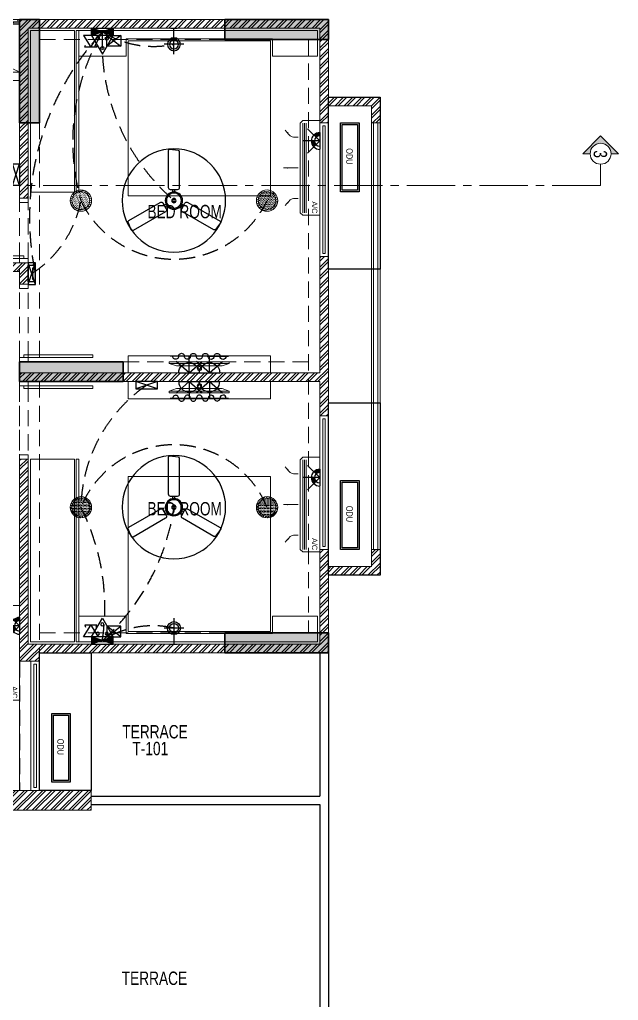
# Model space of a CAD drawing. Header units: inches. Extents: x 822859 to 1009930, y 496782 to 576896.
# Drawn here: x 843453 to 850402, y 551813 to 563204 of the extents above; entities that cross this region are included whole.
import ezdxf
from ezdxf.enums import TextEntityAlignment as Align

# ---------------------------------------------------------------- set-up
doc = ezdxf.new("R2010")
doc.units = ezdxf.units.IN
doc.header["$LTSCALE"] = 750
doc.header["$MEASUREMENT"] = 0
for name, pattern in [('CENTER', [2, 1.25, -0.25, 0.25, -0.25]), ('CENTER2', [1.125, 0.75, -0.125, 0.125, -0.125]), ('DASHED', [0.75, 0.5, -0.25]), ('HIDDEN', [0.375, 0.25, -0.125]), ('HIDDEN2', [0.1875, 0.125, -0.0625])]:
    doc.linetypes.add(name, pattern=pattern)
for name, color, linetype, lineweight in [('1 x 15 W green led dl', 84, 'Continuous', 5), ('COLUMN', 5, 'Continuous', 13), ('DOOR-MSA', 8, 'Continuous', 13), ('DOTTED LINE-MSA', 8, 'HIDDEN2', 13), ('ELE-01-MSA', 8, 'Continuous', 18), ('ELE-03-MSA', 145, 'Continuous', 18), ('ELE-04-MSA', 139, 'Continuous', 15), ('FURNITURE-MSA', 251, 'Continuous', 5), ('HVAC-HW UNIT', 1, 'Continuous', 13), ('S_B4_230x575', 10, 'HIDDEN', 20), ('S_B4_CUT OUT LINE', 9, 'Continuous', 20), ('S_C_ABOVE HP TO TOP', 5, 'Continuous', 30), ('SECTION LINE', 14, 'CENTER', 9), ('TEXT DETAIL-MSA', 8, 'Continuous', 13), ('TEXT ROOM NAME-MSA', 8, 'Continuous', 13), ('WALL HATCH-MSA', 251, 'Continuous', 9), ('WALL-MSA', 11, 'Continuous', 18), ('WINDOW-MSA', 8, 'Continuous', 13)]:
    doc.layers.add(name, color=color, linetype=linetype, lineweight=lineweight)
for name, color, linetype in [('AC 2 MODULE SWITCH', 6, 'DASHED'), ('CS SHEET', 7, 'Continuous'), ('E-18 wall light point', 3, 'Continuous'), ('E-20 night light point', 152, 'Continuous'), ('E-47 switch board', 1, 'Continuous'), ('E-49 5A plug point', 150, 'Continuous'), ('E-49a SB with 5A plug point', 5, 'Continuous'), ('E-51 15 A AC PLUG POINT', 6, 'Continuous'), ('E-55 telephone point', 6, 'Continuous'), ('E-56 television point', 4, 'Continuous'), ('ELE-02-MSA', 8, 'Continuous'), ("Emg-42 4' fan point", 30, 'Continuous'), ('PE-E-Electrical Control', 150, 'HIDDEN'), ('PROJ.', 7, 'Continuous'), ('R.C.C HATCH-MSA', 250, 'Continuous'), ('Switch Board', 72, 'Continuous')]:
    doc.layers.add(name, color=color, linetype=linetype)
doc.styles.add('125', font='swisscl.ttf', dxfattribs={"height": 125})
doc.styles.add('125pt1.6', font='simplex.shx', dxfattribs={"width": 0.6, "height": 200})
doc.styles.add('Arial Narrow', font='swisscl.ttf', dxfattribs={"height": 150})
doc.styles.add('MtXpl_Swis721_LtCn_B', font='swisscl.ttf')
doc.styles.add('NARROW', font='ARIALN.TTF', dxfattribs={"height": 2.25})
doc.dimstyles.new('DIM_50', dxfattribs={"dimtxt": 200, "dimasz": 100, "dimexe": 25, "dimexo": 5, "dimgap": 25, "dimtad": 1, "dimdec": 0, "dimzin": 0, "dimdsep": 46, "dimtxsty": '125pt1.6', "dimblk": 'ARCHTICK', "dimcen": 0.09, "dimclrd": 8, "dimclre": 8, "dimclrt": 7, "dimaunit": 1, "dimadec": 4, "dimazin": 0, "dimtfac": 1, "dimtdec": 0, "dimtmove": 2, "dimatfit": 1, "dimfxl": 150, "dimfxlon": 1, "dimtolj": 1, "dimtzin": 0, "dimarcsym": 1})
pattern_1 = [(45, (-830625.795, -554021.86), (-53.0330086, 53.0330086), []), (45, (-830590.44, -554021.86), (-53.0330086, 53.0330086), [])]

# ---------------------------------------------------------------- blocks, each defined once
blk = doc.blocks.new('section sym.')
h = blk.add_hatch(color=256)
h.dxf.hatch_style = 1
h.paths.add_polyline_path([(-240, 90), (-240, 152.8), (-392.8, 0), (-240, -152.8), (-240, -90, -0.414214), (-330, 0, -0.414214)])
at = {"layer": 'SECTION LINE', "linetype": 'Continuous'}
blk.add_line((-150, 0), (0, 0), dxfattribs=at)
blk.add_lwpolyline([(-240, -90), (-240, -152.8), (-392.8, 0), (-240, 152.8), (-240, 90)], dxfattribs=at)
blk.add_circle((-240, 0), 90, dxfattribs=at)
blk = doc.blocks.new('A$C37e82350')
at = {"layer": 'SECTION LINE', "linetype": 'CENTER2'}
blk.add_lwpolyline([(1868, 15657), (1925, 15657), (1925, -11420), (1881, -11420)], dxfattribs=at)
at = {"layer": 'SECTION LINE', "xscale": 1.347826086956522, "yscale": 1.347826086956522, "zscale": 1.347826086956522}
blk.add_blockref('section sym.', (1881, 15657), dxfattribs=at)
at = {"layer": 'SECTION LINE', "style": '125'}
blk.add_text('3', height=155, dxfattribs=at).set_placement((1562, 15654), align=Align.MIDDLE)
blk = doc.blocks.new('BLOCK-G & H TYPICAL COLOUMN')
at = {"layer": 'R.C.C HATCH-MSA'}
h = blk.add_hatch(color=256, dxfattribs=at)
h.dxf.hatch_style = 1
h.paths.add_polyline_path([(172697.62, -104207.75), (172688.57, -104207.75), (172688.57, -104255), (172697.62, -104255)])
h.paths.add_polyline_path([(172327.12, -104207.75), (172336.18, -104207.75), (172336.18, -104255), (172327.12, -104255)])
h.paths.add_polyline_path([(172819.88, -104207.75), (172819.88, -104216.81), (172867.12, -104216.81), (172867.12, -104207.75)])
h.paths.add_polyline_path([(172204.87, -104207.75), (172204.87, -104216.81), (172157.62, -104216.81), (172157.62, -104207.75)])
h.paths.add_polyline_path([(172561.18, -104240.06), (172552.12, -104240.06), (172552.12, -104287.31), (172561.18, -104287.31)])
h.paths.add_polyline_path([(172463.57, -104240.06), (172472.62, -104240.06), (172472.62, -104287.31), (172463.57, -104287.31)])
h.paths.add_polyline_path([(172177.87, -104422.2), (172177.87, -104431.25), (172130.62, -104431.25), (172130.62, -104422.2)])
h.paths.add_polyline_path([(172894.12, -104422.2), (172894.12, -104431.25), (172846.88, -104431.25), (172846.88, -104422.2)])
h.paths.add_polyline_path([(172336.12, -104486.75), (172336.12, -104495.81), (172288.87, -104495.81), (172288.87, -104486.75)])
h.paths.add_polyline_path([(172202.62, -104543.75), (172202.62, -104552.81), (172155.37, -104552.81), (172155.37, -104543.75)])
h.paths.add_polyline_path([(172822.13, -104543.75), (172822.13, -104552.81), (172869.37, -104552.81), (172869.37, -104543.75)])
h.paths.add_polyline_path([(172516.9, -104495.81), (172507.85, -104495.81), (172507.85, -104448.56), (172516.9, -104448.56)])
h.paths.add_polyline_path([(172697.62, -104104.25), (172688.57, -104104.25), (172688.57, -104057.01), (172697.62, -104057.01)])
h.paths.add_polyline_path([(172327.12, -104104.25), (172336.18, -104104.25), (172336.18, -104057.01), (172327.12, -104057.01)])
h.paths.add_polyline_path([(172819.88, -104104.25), (172819.88, -104095.2), (172867.12, -104095.2), (172867.12, -104104.25)])
h.paths.add_polyline_path([(172204.87, -104104.25), (172204.87, -104095.2), (172157.62, -104095.2), (172157.62, -104104.25)])
h.paths.add_polyline_path([(172561.18, -104071.94), (172552.12, -104071.94), (172552.12, -104024.7), (172561.18, -104024.7)])
h.paths.add_polyline_path([(172463.57, -104071.94), (172472.62, -104071.94), (172472.62, -104024.7), (172463.57, -104024.7)])
h.paths.add_polyline_path([(172177.87, -103889.81), (172177.87, -103880.75), (172130.62, -103880.75), (172130.62, -103889.81)])
h.paths.add_polyline_path([(172894.12, -103889.81), (172894.12, -103880.75), (172846.88, -103880.75), (172846.88, -103889.81)])
h.paths.add_polyline_path([(172336.12, -103825.25), (172336.12, -103816.2), (172288.87, -103816.2), (172288.87, -103825.25)])
h.paths.add_polyline_path([(172202.62, -103768.25), (172202.62, -103759.2), (172155.37, -103759.2), (172155.37, -103768.25)])
h.paths.add_polyline_path([(172822.13, -103768.25), (172822.13, -103759.2), (172869.37, -103759.2), (172869.37, -103768.25)])
h.paths.add_polyline_path([(172516.9, -103816.2), (172507.85, -103816.2), (172507.85, -103863.44), (172516.9, -103863.44)])
h.paths.add_polyline_path([(172548.37, -103699.31), (172548.37, -103690.25), (172595.62, -103690.25), (172595.62, -103699.31)])
h.paths.add_polyline_path([(172476.37, -103699.31), (172476.37, -103690.25), (172429.13, -103690.25), (172429.13, -103699.31)])
h.paths.add_polyline_path([(172726.82, -103612.31), (172726.82, -103603.25), (172774.06, -103603.25), (172774.06, -103612.31)])
h.paths.add_polyline_path([(172297.93, -103612.31), (172297.93, -103603.25), (172250.69, -103603.25), (172250.69, -103612.31)])
h.paths.add_polyline_path([(172920.37, -103523.81), (172920.37, -103514.75), (172857.56, -103514.75), (172857.56, -103523.81)])
h.paths.add_polyline_path([(172104.37, -103523.81), (172104.37, -103514.75), (172167.19, -103514.75), (172167.19, -103523.81)])
h.paths.add_polyline_path([(172476.37, -103492.94), (172467.32, -103492.94), (172467.32, -103445.7), (172476.37, -103445.7)])
h.paths.add_polyline_path([(172548.37, -103492.94), (172557.43, -103492.94), (172557.43, -103445.7), (172548.37, -103445.7)])
h.paths.add_polyline_path([(172663.43, -103454.75), (172759.5, -103454.75), (172759.5, -103349.7), (172663.43, -103349.7), (172663.43, -103358.75), (172750.44, -103358.75), (172750.44, -103445.7), (172663.43, -103445.7)])
h.paths.add_polyline_path([(172361.32, -103454.75), (172265.25, -103454.75), (172265.25, -103349.7), (172361.32, -103349.7), (172361.32, -103358.75), (172274.31, -103358.75), (172274.31, -103445.7), (172361.32, -103445.7)])
h.paths.add_polyline_path([(172428.37, -103358.75), (172419.32, -103358.75), (172419.32, -103311.51), (172428.37, -103311.51)])
h.paths.add_polyline_path([(172428.37, -103132.74), (172419.32, -103132.74), (172419.32, -103179.99), (172428.37, -103179.99)])
h.paths.add_polyline_path([(172151.62, -103286.75), (172151.62, -103277.7), (172104.37, -103277.7), (172104.37, -103286.75)])
h.paths.add_polyline_path([(172245.43, -103162.74), (172245.43, -103153.68), (172198.19, -103153.68), (172198.19, -103162.74)])
h.paths.add_polyline_path([(172428.37, -103021.25), (172419.32, -103021.25), (172419.32, -103068.5), (172428.37, -103068.5)])
h.paths.add_polyline_path([(172245.43, -102997.25), (172236.37, -102997.25), (172236.37, -103044.5), (172245.43, -103044.5)])
h.paths.add_polyline_path([(172104.37, -102997.25), (172104.37, -103006.31), (172151.62, -103006.31), (172151.62, -102997.25)])
h.paths.add_polyline_path([(172596.37, -103358.75), (172605.43, -103358.75), (172605.43, -103311.51), (172596.37, -103311.51)])
h.paths.add_polyline_path([(172596.37, -103132.74), (172605.43, -103132.74), (172605.43, -103179.99), (172596.37, -103179.99)])
h.paths.add_polyline_path([(172873.13, -103286.75), (172873.13, -103277.7), (172920.37, -103277.7), (172920.37, -103286.75)])
h.paths.add_polyline_path([(172779.32, -103162.74), (172779.32, -103153.68), (172826.56, -103153.68), (172826.56, -103162.74)])
h.paths.add_polyline_path([(172596.37, -103021.25), (172605.43, -103021.25), (172605.43, -103068.5), (172596.37, -103068.5)])
h.paths.add_polyline_path([(172779.32, -102997.25), (172788.37, -102997.25), (172788.37, -103044.5), (172779.32, -103044.5)])
h.paths.add_polyline_path([(172920.37, -102997.25), (172920.37, -103006.31), (172873.13, -103006.31), (172873.13, -102997.25)])
h.paths.add_polyline_path([(172548.37, -104612.7), (172548.37, -104621.75), (172595.62, -104621.75), (172595.62, -104612.7)])
h.paths.add_polyline_path([(172476.37, -104612.7), (172476.37, -104621.75), (172429.13, -104621.75), (172429.13, -104612.7)])
h.paths.add_polyline_path([(172297.93, -104699.7), (172297.93, -104708.75), (172250.69, -104708.75), (172250.69, -104699.7)])
h.paths.add_polyline_path([(172104.37, -104788.2), (172104.37, -104797.25), (172167.19, -104797.25), (172167.19, -104788.2)])
h.paths.add_polyline_path([(172726.82, -104699.7), (172726.82, -104708.75), (172774.06, -104708.75), (172774.06, -104699.7)])
h.paths.add_polyline_path([(172920.37, -104788.2), (172920.37, -104797.25), (172857.56, -104797.25), (172857.56, -104788.2)])
h.paths.add_polyline_path([(172476.37, -104819.06), (172467.32, -104819.06), (172467.32, -104866.31), (172476.37, -104866.31)])
h.paths.add_polyline_path([(172548.37, -104819.06), (172557.43, -104819.06), (172557.43, -104866.31), (172548.37, -104866.31)])
h.paths.add_polyline_path([(172663.43, -104857.25), (172759.5, -104857.25), (172759.5, -104962.31), (172663.43, -104962.31), (172663.43, -104953.25), (172750.44, -104953.25), (172750.44, -104866.31), (172663.43, -104866.31)])
h.paths.add_polyline_path([(172361.32, -104857.25), (172265.25, -104857.25), (172265.25, -104962.31), (172361.32, -104962.31), (172361.32, -104953.25), (172274.31, -104953.25), (172274.31, -104866.31), (172361.32, -104866.31)])
h.paths.add_polyline_path([(172428.37, -104953.25), (172419.32, -104953.25), (172419.32, -105000.5), (172428.37, -105000.5)])
h.paths.add_polyline_path([(172428.37, -105178.31), (172419.32, -105178.31), (172419.32, -105131.06), (172428.37, -105131.06)])
h.paths.add_polyline_path([(172151.62, -105025.25), (172151.62, -105034.31), (172104.37, -105034.31), (172104.37, -105025.25)])
h.paths.add_polyline_path([(172245.43, -105072.5), (172236.37, -105072.5), (172236.37, -105025.25), (172245.43, -105025.25)])
h.paths.add_polyline_path([(172428.37, -105290.75), (172419.32, -105290.75), (172419.32, -105243.51), (172428.37, -105243.51)])
h.paths.add_polyline_path([(172245.43, -105314.75), (172236.37, -105314.75), (172236.37, -105267.51), (172245.43, -105267.51)])
h.paths.add_polyline_path([(172104.37, -105277.35), (172113.43, -105277.35), (172113.43, -105314.75), (172104.37, -105314.75)])
h.paths.add_polyline_path([(172596.37, -104953.25), (172605.43, -104953.25), (172605.43, -105000.5), (172596.37, -105000.5)])
h.paths.add_polyline_path([(172596.37, -105178.31), (172605.43, -105178.31), (172605.43, -105131.06), (172596.37, -105131.06)])
h.paths.add_polyline_path([(172873.13, -105025.25), (172873.13, -105034.31), (172920.37, -105034.31), (172920.37, -105025.25)])
h.paths.add_polyline_path([(172788.37, -105025.25), (172779.32, -105025.25), (172779.32, -105072.5), (172788.37, -105072.5)])
h.paths.add_polyline_path([(172596.37, -105290.75), (172605.43, -105290.75), (172605.43, -105243.51), (172596.37, -105243.51)])
h.paths.add_polyline_path([(172779.32, -105314.75), (172788.37, -105314.75), (172788.37, -105267.51), (172779.32, -105267.51)])
h.paths.add_polyline_path([(172911.32, -105314.75), (172920.37, -105314.75), (172920.37, -105277.35), (172911.32, -105277.35)])
h.paths.add_polyline_path([(172688.63, -104486.75), (172688.63, -104495.81), (172735.87, -104495.81), (172735.87, -104486.75)])
h.paths.add_polyline_path([(172688.63, -103825.25), (172688.63, -103816.2), (172735.87, -103816.2), (172735.87, -103825.25)])
at = {"layer": 'COLUMN'}
for points in [[(172779.32, -102997.25), (172788.37, -102997.25), (172788.37, -103044.5), (172779.32, -103044.5)], [(172920.37, -102997.25), (172920.37, -103006.31), (172873.13, -103006.31), (172873.13, -102997.25)], [(172779.32, -103162.74), (172779.32, -103153.68), (172826.56, -103153.68), (172826.56, -103162.74)], [(172873.13, -103286.75), (172873.13, -103277.7), (172920.37, -103277.7), (172920.37, -103286.75)]]:
    blk.add_lwpolyline(points, close=True, dxfattribs=at)
blk = doc.blocks.new('A$C16cd5f5f')
at = {"layer": 'WINDOW-MSA', "ltscale": 5000}
for points in [[(50, 50), (50, 850), (80, 850), (80, 50)], [(0, 0), (50, 0), (50, 100), (0, 100)], [(900, 0), (850, 0), (850, 100), (900, 100)]]:
    blk.add_lwpolyline(points, close=True, dxfattribs=at)
at = {"layer": 'WINDOW-MSA', "linetype": 'HIDDEN', "elevation": 0}
blk.add_lwpolyline([(50, 100), (850, 100)], dxfattribs=at)
at = {"layer": 'WINDOW-MSA', "linetype": 'HIDDEN'}
blk.add_lwpolyline([(50, 0), (850, 0)], dxfattribs=at)
blk = doc.blocks.new('A$Ca69f7aba')
at = {"layer": 'WINDOW-MSA', "ltscale": 5000}
for points in [[(-750, 0), (-700, 0), (-700, -100), (-750, -100)], [(0, 0), (-50, 0), (-50, -100), (0, -100)], [(-50, -50), (-50, -700), (-80, -700), (-80, -50)]]:
    blk.add_lwpolyline(points, close=True, dxfattribs=at)
at = {"layer": 'WINDOW-MSA', "linetype": 'HIDDEN'}
blk.add_lwpolyline([(-50, 0), (-700, 0)], dxfattribs=at)
at = {"layer": 'WINDOW-MSA', "linetype": 'HIDDEN', "elevation": 0}
blk.add_lwpolyline([(-50, -100), (-700, -100)], dxfattribs=at)
blk = doc.blocks.new('A$Cbea8c011')
at = {"layer": 'ELE-02-MSA', "elevation": 0}
for points in [[(400, -108), (-400, -108), (-400, 108), (400, 108)], [(380, -88), (-380, -88), (-380, 88), (380, 88)]]:
    blk.add_lwpolyline(points, close=True, dxfattribs=at)
at = {"layer": 'TEXT DETAIL-MSA', "style": 'Arial Narrow'}
blk.add_text('ODU', height=75, dxfattribs=at).set_placement((-106, -42, 0))
blk = doc.blocks.new('G$C7997B730')
at = {"layer": 'FURNITURE-MSA'}
for p, q in [((36, 1325, 0), (0, 1325, 0)), ((0, 1325, 0), (0, 0, 0)), ((36, 1325, 0), (0, 1325, 0)), ((93, 1169, 0), (36, 1325, 0)), ((36, 0, 0), (36, 1325, 0)), ((93, 1169, 0), (36, 1325, 0)), ((93, 156, 0), (93, 1169, 0)), ((36, 0, 0), (0, 0, 0)), ((93, 156, 0), (36, 0, 0))]:
    blk.add_line(p, q, dxfattribs=at)
blk = doc.blocks.new('A$Caebde61c')
at = {"layer": 'FURNITURE-MSA'}
for points in [[(17269, -2005), (17269, -125), (17779, -125), (17779, -2005)], [(17799, -2005), (17799, -125), (17829, -125), (17829, -2005)], [(20079, -225), (18379, -225), (18379, -425), (17829, -425), (17829, -125), (20601, -125), (20601, -425), (20079, -425)], [(18404, -245), (18404, -2045), (20054, -2045), (20054, -245)], [(20054, -3903), (20054, -4103), (18404, -4103), (18404, -3903)], [(20054, -4403), (20054, -4203), (18404, -4203), (18404, -4403)], [(17269, -5103), (17269, -7228), (17779, -7228), (17779, -5103)], [(17799, -5103), (17799, -7228), (17829, -7228), (17829, -5103)], [(18404, -7108), (18404, -5308), (20054, -5308), (20054, -7108)], [(20079, -7128), (18379, -7128), (18379, -6928), (17829, -6928), (17829, -7228), (20601, -7228), (20601, -6928), (20079, -6928)]]:
    blk.add_lwpolyline(points, close=True, dxfattribs=at)
for centre in [(19229, -4054, 0), (19229, -4252, 0)]:
    blk.add_circle(centre, 25, dxfattribs=at)
at = {"layer": 'FURNITURE-MSA', "yscale": 0.5248800000000006}
for p, xscale, zscale, rotation in [((19576, -3974, 0), -0.5248800000000006, 0.5248800000000005, 89.99999999999993), ((19576, -4333, 0), 0.5248800000000006, 0.5248800000000006, 89.99999999999997)]:
    blk.add_blockref('G$C7997B730', p, dxfattribs=dict(at, xscale=xscale, zscale=zscale, rotation=rotation))
blk = doc.blocks.new('DRHASHGSDG')
at = {"layer": 'WALL HATCH-MSA'}
h = blk.add_hatch(dxfattribs=at)
h.set_pattern_fill('ANSI32', color=256, scale=200)
h.set_pattern_definition(pattern_1)
h.paths.add_polyline_path([(12827, 9182), (12827, 7107), (12927, 7107), (12927, 9082), (16310, 9082), (16310, 7982), (16410, 7982), (16410, 9182)])
h = blk.add_hatch(dxfattribs=at)
h.set_pattern_fill('ANSI32', color=256, scale=200)
h.set_pattern_definition(pattern_1)
h.paths.add_polyline_path([(11427, 8573), (11427, 6257), (12827, 6257), (12827, 6109), (12927, 6109), (12927, 6357), (11527, 6357), (11527, 8473), (12177, 8473), (12177, 8573)])
h = blk.add_hatch(dxfattribs=at)
h.set_pattern_fill('ANSI32', color=256, scale=200)
h.set_pattern_definition(pattern_1)
h.paths.add_polyline_path([(16410, 8282), (16410, 8182), (16910, 8182), (16910, 7982), (17010, 7982), (17010, 8282)])
h = blk.add_hatch(dxfattribs=at)
h.set_pattern_fill('ANSI32', color=256, scale=200)
h.set_pattern_definition(pattern_1)
h.paths.add_polyline_path([(12827, 4979), (12827, 5079), (16310, 5079), (16310, 6432), (16410, 6432), (16410, 4579), (16310, 4579), (16310, 4979)])
h = blk.add_hatch(dxfattribs=at)
h.set_pattern_fill('ANSI32', color=256, scale=200)
h.set_pattern_definition(pattern_1)
h.paths.add_polyline_path([(12827, 4079), (12827, 1730), (13057, 1730), (13057, 1829), (16410, 1829), (16410, 3029), (16310, 3029), (16310, 1929), (12927, 1929), (12927, 4079)])
h = blk.add_hatch(dxfattribs=at)
h.set_pattern_fill('ANSI32', color=256, scale=200)
h.set_pattern_definition(pattern_1)
h.paths.add_polyline_path([(16410, 2729), (16410, 2829), (16910, 2829), (16910, 3029), (17010, 3029), (17010, 2729)])
h = blk.add_hatch(dxfattribs=at)
h.set_pattern_fill('ANSI32', color=256, scale=200)
h.set_pattern_definition(pattern_1)
h.paths.add_polyline_path([(12324, 230), (12324, 0), (13657, 0), (13657, 230)])
at = {"layer": 'DOTTED LINE-MSA'}
for p, q in [((11527, 8573), (12827, 9182)), ((12827, 8573), (11527, 9182)), ((13657, 230), (13657, 1829))]:
    blk.add_line(p, q, dxfattribs=at)
at = {"layer": 'ELE-01-MSA', "lineweight": 0}
for p, q in [((16935, 7982), (16935, 3029)), ((16985, 7982), (16985, 3029))]:
    blk.add_line(p, q, dxfattribs=at)
at = {"layer": 'ELE-02-MSA'}
for p, q in [((11527, 9157), (12827, 9157)), ((11527, 9132), (12827, 9132)), ((16310, 1829), (16310, 165)), ((16410, 1829), (16410, -3962)), ((13657, 165), (16310, 165)), ((13657, 65), (16310, 65)), ((16310, 65), (16310, -3962))]:
    blk.add_line(p, q, dxfattribs=at)
at = {"layer": 'ELE-02-MSA', "linetype": 'HIDDEN'}
blk.add_line((12827, 1730), (12827, 230), dxfattribs=at)
at = {"layer": 'ELE-03-MSA', "lineweight": 0}
for p, q in [((16910, 7982), (16910, 3029)), ((17010, 7982), (17010, 3029))]:
    blk.add_line(p, q, dxfattribs=at)
at = {"layer": 'ELE-04-MSA'}
blk.add_line((11527, 9182), (12827, 9182), dxfattribs=at)
at = {"layer": 'WALL-MSA'}
for p, q in [((12827, 9182), (16410, 9182)), ((12827, 7107, 0), (12827, 9182)), ((12927, 9082), (16310, 9082)), ((12927, 7107, 0), (12927, 9082)), ((12827, 7107, 0), (12927, 7107, 0)), ((11527, 6357), (12927, 6357)), ((12927, 6109, 0), (12927, 6357)), ((11427, 6257), (12827, 6257)), ((12827, 6109, 0), (12827, 6257)), ((12927, 6109, 0), (12827, 6109, 0)), ((16310, 5079), (12827, 5079)), ((12827, 4979), (12827, 5079)), ((16310, 4979), (12827, 4979)), ((12927, 4079), (12827, 4079)), ((12827, 1730), (12827, 4079)), ((12927, 1929), (12927, 4079)), ((16310, 1929), (12927, 1929)), ((16410, 1829), (13057, 1829))]:
    blk.add_line(p, q, dxfattribs=at)
at = {"layer": 'WALL-MSA', "linetype": 'ByBlock'}
for p, q in [((16410, 9182), (16410, 7982)), ((16310, 9082), (16310, 7982)), ((16310, 7982), (16410, 7982)), ((16310, 6432), (16310, 5079)), ((16310, 6432), (16410, 6432)), ((16410, 6432), (16410, 4579)), ((16310, 4979), (16310, 4579)), ((16310, 4579), (16410, 4579)), ((16310, 3029), (16310, 1929)), ((16310, 3029), (16410, 3029)), ((16410, 3029), (16410, 1829)), ((13057, 1829), (13057, 1730)), ((13057, 1730), (12827, 1730))]:
    blk.add_line(p, q, dxfattribs=at)
for points in [[(17010, 8282), (17010, 7982), (16910, 7982), (16910, 8182), (16410, 8182), (16410, 8282)], [(17010, 2729), (17010, 3029), (16910, 3029), (16910, 2829), (16410, 2829), (16410, 2729)]]:
    blk.add_lwpolyline(points, close=True, dxfattribs=at)
at = {"layer": 'WALL-MSA'}
blk.add_lwpolyline([(13657, 230), (12324, 230), (12324, 0), (13657, 0)], close=True, dxfattribs=at)
at = {"layer": 'WINDOW-MSA'}
for p, q in [((12177, 8573), (12827, 8573)), ((12177, 8473), (12827, 8473)), ((16310, 7982), (16310, 6432)), ((16410, 6432), (16410, 7982)), ((16310, 3029), (16310, 4579)), ((16410, 4579), (16410, 3029)), ((12957, 1730), (12957, 230)), ((13057, 1730), (13057, 230))]:
    blk.add_line(p, q, dxfattribs=at)
for points in [[(16345, 6467), (16345, 7947), (16375, 7947), (16375, 6467)], [(16345, 4544), (16345, 3064), (16375, 3064), (16375, 4544)], [(13022, 265), (13022, 1695), (12992, 1695), (12992, 265)]]:
    blk.add_lwpolyline(points, close=True, dxfattribs=at)
at = {"color": 2, "rotation": 270}
blk.add_blockref('A$C37e82350', (3913, 9182), dxfattribs=at)
at = {"rotation": 270}
for p in [(16660, 7582, 0), (16660, 3429, 0), (13307, 724)]:
    blk.add_blockref('A$Cbea8c011', p, dxfattribs=at)
at = {"layer": 'COLUMN', "xscale": 25.4, "yscale": 25.4, "zscale": 25.4}
blk.add_blockref('BLOCK-G & H TYPICAL COLOUMN', (-4375767, 2625312), dxfattribs=at)
at = {"layer": 'DOOR-MSA', "rotation": 270}
for name, p in [('A$Ca69f7aba', (12927, 6357)), ('A$C16cd5f5f', (12827, 4979, 0))]:
    blk.add_blockref(name, p, dxfattribs=at)
at = {"layer": 'DOOR-MSA', "extrusion": (-2.86986e-42, -1.29247e-26, -1), "zscale": -1, "rotation": 90.00000000000001}
blk.add_blockref('A$C16cd5f5f', (-12827, 5209, 0), dxfattribs=at)
at = {"layer": 'FURNITURE-MSA'}
blk.add_blockref('A$Caebde61c', (-4316, 9182), dxfattribs=at)
at = {"layer": 'TEXT ROOM NAME-MSA', "lineweight": 0, "style": 'MtXpl_Swis721_LtCn_B'}
for s, p in [('BED ROOM', (14310, 6875)), ('BED ROOM', (14310, 3424)), ('TERRACE', (14019, 834, 0)), ('T-101', (14136, 639)), ('TERRACE', (14012, -2029, 0))]:
    blk.add_text(s, height=155, dxfattribs=at).set_placement(p)
blk = doc.blocks.new('C-230x1200')
at = {"layer": 'S_C_ABOVE HP TO TOP'}
h = blk.add_hatch(color=250, dxfattribs=at)
h.dxf.hatch_style = 1
h.paths.add_polyline_path([(-230, 1200), (-230, 0), (0, 0), (0, 1200)])
at = {"layer": 'S_C_ABOVE HP TO TOP', "color": 8}
blk.add_lwpolyline([(0, 1200), (-230, 1200), (-230, 0), (0, 0)], close=True, dxfattribs=at)
blk = doc.blocks.new('zw$A6E')
at = {"layer": 'PROJ.', "color": 150}
for points in [[(4316, 8282), (4916, 8282), (4916, 6282), (4316, 6282)], [(4316, 4730), (4916, 4730), (4916, 2730), (4316, 2730)], [(1563, 230), (963, 230), (963, 1829), (1563, 1829)]]:
    blk.add_lwpolyline(points, close=True, dxfattribs=at)
at = {"layer": 'S_B4_230x575', "color": 8}
for p, q in [((963, 9182), (3116, 9182)), ((963, 8952), (3116, 8952)), ((4086, 8952), (4086, 2059)), ((4316, 8952), (4316, 2059)), ((733, 7982), (733, 5209)), ((963, 7982), (963, 5209)), ((1933, 5209), (4086, 5209)), ((733, 4979), (733, 230)), ((963, 4979), (963, 230)), ((1933, 4979), (4086, 4979)), ((963, 2059), (3116, 2059)), ((963, 1829), (3116, 1829)), ((230, 230), (1563, 230)), ((1563, 0), (1563, 230)), ((230, 0), (1563, 0))]:
    blk.add_line(p, q, dxfattribs=at)
at = {"layer": 'S_B4_CUT OUT LINE', "color": 252, "linetype": 'HIDDEN', "ltscale": 5}
blk.add_lwpolyline([(-567, 8573), (733, 9182), (-567, 9182), (733, 8573)], dxfattribs=at)
at = {"layer": 'S_C_ABOVE HP TO TOP'}
for p, rotation in [((733, 9182), 180), ((733, 4979), 270)]:
    blk.add_blockref('C-230x1200', p, dxfattribs=dict(at, rotation=rotation))
at = {"layer": 'S_C_ABOVE HP TO TOP', "xscale": -1, "rotation": 89.99999999999999}
for p in [(4316, 8952), (4316, 1829)]:
    blk.add_blockref('C-230x1200', p, dxfattribs=at)
blk = doc.blocks.new('_ArchTick')
at = {"color": 0, "linetype": 'ByBlock', "const_width": 0.15}
blk.add_lwpolyline([(-0.5, -0.5), (0.5, 0.5)], dxfattribs=at)
blk = doc.blocks.new('A$C4D7A2C8D')
blk.add_lwpolyline([(4, -1.68), (-6, -1.68), (-6, 1.68), (4, 1.68)], close=True)
for points in [[(4, 1.68), (-6, -1.68)], [(4, -1.68), (-6, 1.68)]]:
    blk.add_lwpolyline(points)
blk = doc.blocks.new('F12')
at = {"color": 7}
for p, q in [((-0.11, 0.99), (-0.11, 1.25)), ((0.11, 0.99), (0.11, 1.25)), ((-0.92, -0.4), (-1.14, -0.53)), ((-0.8, -0.6), (-1.03, -0.72)), ((0.8, -0.6), (1.03, -0.72)), ((0.92, -0.4), (1.14, -0.53))]:
    blk.add_line(p, q, dxfattribs=at)
for points in [[(-0.38, 1.25), (0.38, 1.25, 0.414214), (0.62, 1.5), (0.62, 5.83, 0.453094), (0.46, 5.98), (-0.49, 5.85, 0.376373), (-0.62, 5.71), (-0.62, 1.5, 0.414214)], [(-0.9, -0.95), (-1.27, -0.3, 0.414214), (-1.61, -0.21), (-5.36, -2.37, 0.453094), (-5.41, -2.6), (-4.82, -3.36, 0.376373), (-4.63, -3.39), (-0.99, -1.29, 0.414214)], [(1.27, -0.3), (0.9, -0.95, 0.414214), (0.99, -1.29), (4.74, -3.46, 0.453094), (4.95, -3.38), (5.32, -2.5, 0.376373), (5.25, -2.31), (1.61, -0.21, 0.414214)]]:
    blk.add_lwpolyline(points, format="xyb", close=True, dxfattribs=at)
for radius in [6, 1, 0.25]:
    blk.add_circle((0, 0), radius)
for radius in [0.875, 0.125]:
    blk.add_circle((0, 0), radius, dxfattribs=at)
blk = doc.blocks.new('P-01')
for p, q in [((-0.5, 0), (-2.91, 2.12)), ((-0.5, 0), (-0.5, 3.09)), ((-0.5, 0), (1.91, 2.12)), ((1.41, 0), (-2.41, 0))]:
    blk.add_line(p, q)
blk.add_arc((-0.5, 0), 1.91, 0.0293, 179.9707)
blk = doc.blocks.new('A$C39A77DF2')
at = {"layer": 'E-49 5A plug point', "xscale": -62.36633987703786, "yscale": 62.36633987703786, "zscale": 79.20525164419156, "rotation": 270}
blk.add_blockref('P-01', (0, 31), dxfattribs=at)
blk = doc.blocks.new('TV-02')
at = {"const_width": 0.171}
blk.add_lwpolyline([(4.52, 0), (-6.36, 0)], dxfattribs=at)
at = {"ltscale": 100}
for centre, major_axis, start_param, end_param in [((-5.34, 0), (0.39, 0.39), 5.497787, 8.63938), ((-3.13, 0), (0.39, 0.39), 5.497787, 8.63938), ((-0.92, 0), (0.39, 0.39), 5.497787, 8.63938), ((0.18, 0), (0.39, 0.39), 2.356194, 5.497787), ((1.28, 0), (-0.39, 0.39), 3.926991, 7.068583), ((2.39, 0), (0.39, 0.39), 2.356194, 5.497787), ((3.49, 0), (-0.39, 0.39), 3.926991, 7.068583), ((-4.23, 0), (0.39, 0.39), 2.356194, 5.497787), ((-2.03, 0), (-0.39, 0.39), 0.785398, 3.926991)]:
    blk.add_ellipse(centre, major_axis=major_axis, ratio=1, start_param=start_param, end_param=end_param, dxfattribs=at)
blk = doc.blocks.new('NL-01')
at = {"linetype": 'HIDDEN2'}
blk.add_hatch(color=256, dxfattribs=at).paths.add_polyline_path([(1.81, 1.55), (3, 2.49), (-3, 2.49), (-1.81, 1.55)])
for p, q in [((-3, 2.49), (-3, 1.55)), ((-3, 2.49), (-1.81, 1.55)), ((-3, 2.49), (3, 2.49)), ((-3, 0), (-3, 2.49)), ((3, 0), (-3, 0)), ((-1.81, 1.55), (1.81, 1.55)), ((3, 2.49), (1.81, 1.55)), ((3, 2.49), (3, 0))]:
    blk.add_line(p, q)
blk = doc.blocks.new('WL-01')
for points in [[(-5.74, 0), (0, 0)], [(-3.57, 2.18), (-3.57, -2.18)], [(0, -0.72), (0, 0.72)]]:
    blk.add_lwpolyline(points)
for radius in [1.44, 1.01]:
    blk.add_circle((-3.57, 0), radius)
blk = doc.blocks.new('P ONB-01')
at = {"ltscale": 0.4}
blk.add_lwpolyline([(1.81, 0), (0, 3.13), (-1.81, 0)], close=True, dxfattribs=at)
for centre in [(0, 2.09), (-0.75, 0.52), (0.75, 0.52)]:
    blk.add_circle(centre, 0.259, dxfattribs=at)
blk = doc.blocks.new('TP-01')
for p, q in [((0.01, 3.04), (-1.94, 0)), ((-1.53, 3.04), (1.56, 3.04)), ((-1.39, 2.51), (-1.53, 3.04)), ((1.94, 0), (0.01, 3.04)), ((1.56, 3.04), (1.38, 2.52)), ((-1.94, 0), (1.94, 0))]:
    blk.add_line(p, q)
blk = doc.blocks.new('AC SWITCH')
at = {"layer": 'AC 2 MODULE SWITCH', "color": 5, "linetype": 'ByBlock'}
for p, q in [((0, 2.95), (4.5, -2.95)), ((0, -2.95), (4.5, 2.95))]:
    blk.add_line(p, q, dxfattribs=at)
blk.add_lwpolyline([(0, 2.95), (4.5, 2.95), (4.5, -2.95), (0, -2.95)], close=True, dxfattribs=at)
blk = doc.blocks.new('6tyyyy4')
at = {"layer": 'Switch Board'}
h = blk.add_hatch(dxfattribs=at)
h.set_pattern_fill('ANSI31', color=1, scale=2.670621)
h.set_pattern_definition([(45, (-0.07464, -0.58604), (-0.236052, 0.236052), [])])
h.paths.add_polyline_path([(-0.32, -0.54), (5.33, -2.47), (5.33, 1.39)])
h.paths.add_polyline_path([(-5.97, 1.39), (-5.97, -2.47), (-0.32, -0.54)])
at = {"layer": 'Switch Board', "color": 1}
for p, q in [((-5.97, -2.47), (-5.97, 1.39)), ((-5.97, 1.39), (5.33, 1.39)), ((-5.97, 1.39), (5.33, -2.47)), ((5.33, 1.39), (5.33, -2.47)), ((5.33, -2.47), (-5.97, -2.47))]:
    blk.add_line(p, q, dxfattribs=at)
blk.add_lwpolyline([(-5.97, -2.47), (5.33, 1.39)], dxfattribs=at)
blk = doc.blocks.new('DLL')
at = {"linetype": 'HIDDEN'}
h = blk.add_hatch(dxfattribs=at)
h.set_pattern_fill('ANSI31', color=256, scale=0.255)
h.set_pattern_definition([(45, (0, 0), (-0.57249, 0.57249), [])])
h.paths.add_polyline_path([(4.64, 0, -1), (-4.64, 0, -1)])
h.paths.add_polyline_path([(-3.87, 0, 1), (3.87, 0, 1)], flags=16)
h = blk.add_hatch(dxfattribs=at)
h.set_pattern_fill('DOTS', color=8, scale=0.4)
h.set_pattern_definition([(0, (0, 0), (0.3175, 0.635), [0, -0.635])])
h.paths.add_polyline_path([(-3.87, 0, 1), (3.87, 0, 1)])
for radius in [4.64, 3.87]:
    blk.add_circle((0, 0), radius)
blk = doc.blocks.new('A$C48C83B35')
at = {"layer": 'E-51 15 A AC PLUG POINT'}
h = blk.add_hatch(dxfattribs=at)
h.set_pattern_fill('ANSI31', color=256, scale=3.615362, style=0)
h.set_pattern_definition([(135, (0, -12.33788), (-0.28322, -0.28322), [])])
edge = h.paths.add_edge_path()
edge.add_ellipse((0, -12.34), major_axis=(1.69, -1.69), ratio=1, start_angle=270, end_angle=315)
edge.add_line((0, -14.73), (0, -16.18))
edge.add_ellipse((0, -12.34), major_axis=(2.72, -2.72), ratio=1, start_angle=270, end_angle=315, ccw=False)
edge.add_line((-2.72, -15.06), (-1.69, -14.03))
edge = h.paths.add_edge_path()
edge.add_ellipse((0, -12.34), major_axis=(1.69, -1.69), ratio=1, start_angle=180, end_angle=225)
edge.add_line((-2.39, -12.34), (-3.85, -12.34))
edge.add_ellipse((0, -12.34), major_axis=(2.72, -2.72), ratio=1, start_angle=180, end_angle=225, ccw=False)
edge.add_line((-2.72, -9.62), (-1.69, -10.65))
for p, q in [((0, -12.34), (-5.6, -6.74)), ((0, -16.3), (0, -8.61)), ((0, -12.34), (-7.92, -12.34)), ((0, -12.34), (-5.6, -17.94))]:
    blk.add_line(p, q, dxfattribs=at)
at = {"layer": 'E-51 15 A AC PLUG POINT', "color": 180, "linetype": 'ByBlock', "lineweight": 5}
for points in [[(-8.93, 20.57), (-7.76, 21.73)], [(-8.93, 20.57), (-8.93, -20.57)], [(-7.76, -21.73), (0, -21.73), (0, 21.73), (-7.76, 21.73)], [(-7.71, -20.57), (-7.71, 20.57)], [(-6.93, -20.57), (-6.93, 20.57)], [(-6.15, -20.57), (-6.15, 20.57)], [(-8.93, -20.57), (-7.76, -21.73)]]:
    blk.add_lwpolyline(points, dxfattribs=at)
at = {"layer": 'E-51 15 A AC PLUG POINT', "extrusion": (0, 0, -1)}
for major_axis in [(-2.72, 2.72), (-1.69, 1.69)]:
    blk.add_ellipse((0, -12.34), major_axis=major_axis, ratio=1, start_param=3.926991, end_param=7.068583, dxfattribs=at)
at = {"layer": 'E-51 15 A AC PLUG POINT', "color": 1, "style": 'NARROW', "text_generation_flag": 4}
blk.add_text(' A/C', height=2.445, rotation=90, dxfattribs=at).set_placement((-3.57, 17.69), align=Align.CENTER)
at = {"layer": 'E-51 15 A AC PLUG POINT', "color": 180, "linetype": 'ByBlock', "lineweight": 5, "path_type": 1}
for points, override in [([(-15.9, 17.26), (-12.7, 14.21), (-9.83, 14.04)], {"dimasz": 2, "dimclrd": 153}), ([(-16.54, 0), (-9.83, 0)], {"dimscale": 1, "dimasz": 2, "dimclrd": 153}), ([(-15.9, -17.26), (-12.7, -14.21), (-9.83, -14.04)], {"dimasz": 2, "dimclrd": 153})]:
    blk.add_leader(points, dimstyle='DIM_50', override=override, dxfattribs=at)
blk = doc.blocks.new('A$C596C225D')
at = {"color": 0, "linetype": 'Continuous', "xscale": 25.30797101452029, "yscale": 25.30797101452029, "zscale": 25.30797101452029}
blk.add_blockref('A$C48C83B35', (0, 0), dxfattribs=at)

msp = doc.modelspace()

# ---------------------------------------------------------------- linework, layer by layer
at = {"layer": 'PE-E-Electrical Control'}
for centre, radius, start, end in [((846737, 560907, 0), 3169, 137.1818, 191.8942), ((846599, 561788, 0), 2530, 149.773, 195.7228), ((846828, 562930, 0), 2418, 176.8905, 229.1045), ((845008, 564025, 0), 1132, 238.3194, 282.0792), ((842901, 561335, 0), 1284, 302.7061, 349.5537), ((845244, 561621, 0), 1199, 205.6361, 334.3639), ((845925, 557507), 1761, 124.4601, 178.8905), ((845244, 557099), 1167, 22.214, 157.786), ((841875, 556378), 2567, 351.3753, 26.9291), ((842703, 557910), 2569, 311.7549, 351.7433), ((845004, 555049), 1115, 77.5605, 122.0408)]:
    msp.add_arc(centre, radius, start, end, dxfattribs=at)

# ---------------------------------------------------------------- block references
at = {"layer": '1 x 15 W green led dl'}
for p, xscale, yscale, zscale, rotation in [((844164, 561102, 0), 26.68998742498367, 26.68998742498367, 26.68998742498367, 146.0717979883769), ((846325, 561102, 0), -26.68998742498367, 26.68998742498367, 26.68998742498367, 213.9282020116231), ((844164, 557541), -26.68998742498368, 26.68998742498368, 26.68998742498368, 180.0000468332514), ((846325, 557541), 26.68998742498368, 26.68998742498368, 26.68998742498368, 179.9999531667486)]:
    msp.add_blockref('DLL', p, dxfattribs=dict(at, xscale=xscale, yscale=yscale, zscale=zscale, rotation=rotation))
at = {"layer": 'AC 2 MODULE SWITCH', "linetype": 'ByBlock', "yscale": 27.68057364411916, "zscale": 27.68057364411916}
for p, xscale, rotation in [((844547, 563019), 27.68057364411916, 269.9999999999642), ((844547, 556036), -27.68057364411916, 270.0000000000358)]:
    msp.add_blockref('AC SWITCH', p, dxfattribs=dict(at, xscale=xscale, rotation=rotation))
at = {"layer": 'CS SHEET', "color": 2}
for name, p in [('DRHASHGSDG', (830626, 554022)), ('zw$A6E', (842720, 554022))]:
    msp.add_blockref(name, p, dxfattribs=at)
at = {"layer": 'E-18 wall light point', "extrusion": (2.57282e-44, 7.31174e-44, -1), "xscale": 52.24343333348028, "yscale": 52.24343333348028, "zscale": -66.34916033381609, "rotation": 89.99048087206914}
msp.add_blockref('WL-01', (-845244, 563104), dxfattribs=at)
at = {"layer": 'E-18 wall light point', "extrusion": (2.57282e-44, -7.31174e-44, -1), "xscale": -52.24343333348028, "yscale": 52.24343333348028, "zscale": -66.34916033381609, "rotation": 90.00951912793084}
msp.add_blockref('WL-01', (-845244, 555951), dxfattribs=at)
at = {"layer": 'E-20 night light point', "xscale": 32.74840505449922, "yscale": 32.74840505449922, "zscale": 32.74840505449922, "rotation": 270.0095191280149}
msp.add_blockref('NL-01', (843553, 560255, 0), dxfattribs=at)
at = {"layer": 'E-47 switch board', "linetype": 'Continuous', "yscale": 24.99999999999999, "zscale": 24.99999999999999}
for p, xscale, rotation in [((843411, 561379, 0), 24.99999999999999, 269.9904808720614), ((843595, 560229, 0), -24.99999999999999, 90.0095191279386), ((844953, 558959), -24.99999999999999, 180.0095191279386)]:
    msp.add_blockref('A$C4D7A2C8D', p, dxfattribs=dict(at, xscale=xscale, rotation=rotation))
at = {"layer": 'E-49 5A plug point', "linetype": 'Continuous', "rotation": 89.79656140827232}
for p in [(845419, 559101, 0), (845657, 559100, 0)]:
    msp.add_blockref('A$C39A77DF2', p, dxfattribs=at)
at = {"layer": 'E-49 5A plug point', "linetype": 'Continuous', "xscale": -1, "rotation": 90.20343859172766}
for p in [(845419, 559000), (845657, 559001)]:
    msp.add_blockref('A$C39A77DF2', p, dxfattribs=at)
at = {"layer": 'E-49a SB with 5A plug point', "xscale": 69.1073150159614, "yscale": 69.1073150159614, "zscale": 69.1073150159614, "rotation": 179.9999999999642}
msp.add_blockref('P ONB-01', (844413, 563019), dxfattribs=at)
at = {"layer": 'E-49a SB with 5A plug point', "xscale": -69.1073150159614, "yscale": 69.1073150159614, "zscale": 69.1073150159614}
msp.add_blockref('P ONB-01', (844413, 556036), dxfattribs=at)
at = {"layer": 'E-55 telephone point', "extrusion": (-2.57282e-44, 7.31174e-44, -1), "xscale": -44.54238040196059, "yscale": 44.54238040196059, "zscale": -56.56882310934848, "rotation": 180.0000000000357}
msp.add_blockref('TP-01', (-844280, 563019), dxfattribs=at)
at = {"layer": 'E-55 telephone point', "extrusion": (-2.57282e-44, -7.31174e-44, -1), "xscale": 44.54238040196059, "yscale": 44.54238040196059, "zscale": -56.56882310934848}
msp.add_blockref('TP-01', (-844280, 556036), dxfattribs=at)
at = {"layer": 'E-56 television point', "yscale": 62.36633987703788, "zscale": 79.20525164419156}
for p, xscale, rotation in [((845596, 559293, 0), -62.36633987703788, 179.7965614082723), ((845596, 558808), 62.36633987703788, 0.2034385917277542)]:
    msp.add_blockref('TV-02', p, dxfattribs=dict(at, xscale=xscale, rotation=rotation))
at = {"layer": "Emg-42 4' fan point", "extrusion": (7.31174e-44, -2.57282e-44, -1), "xscale": 100.0000000155219, "yscale": 100.0000000155219, "zscale": -100.0000000155219}
for p in [(-845244, 561102, 0), (-845244, 557541)]:
    msp.add_blockref('F12', p, dxfattribs=at)
at = {"layer": 'HVAC-HW UNIT', "linetype": 'Continuous', "xscale": -1, "rotation": 180}
for p in [(846936, 561482), (846936, 557572), (843453, 555851)]:
    msp.add_blockref('A$C596C225D', p, dxfattribs=at)
at = {"layer": 'Switch Board', "lineweight": -2, "extrusion": (-2.57282e-44, 7.31174e-44, -1), "xscale": -22.12389380508608, "yscale": 22.12389380508608, "zscale": -22.12389380508608, "rotation": 180.0000000000357}
msp.add_blockref('6tyyyy4', (-844406, 563049), dxfattribs=at)
at = {"layer": 'Switch Board', "lineweight": -2, "extrusion": (-2.57282e-44, -7.31174e-44, -1), "xscale": 22.12389380508608, "yscale": 22.12389380508608, "zscale": -22.12389380508608}
msp.add_blockref('6tyyyy4', (-844406, 556005), dxfattribs=at)

doc.saveas('drawing.dxf')
